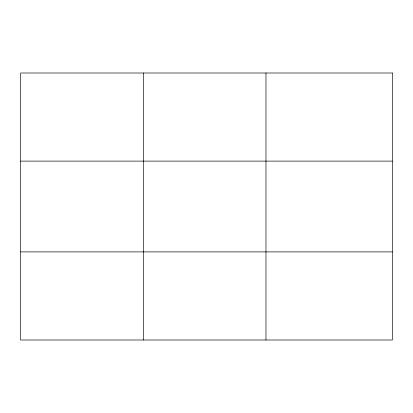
<?xml version="1.0" encoding="UTF-8"?>
<svg xmlns="http://www.w3.org/2000/svg" width="413" height="413" viewBox="0 0 413 413"><rect width="100%" height="100%" fill="white"/><g stroke="black" fill="none" stroke-linecap="round" stroke-linejoin="round"><path stroke-width="0.62" d="M143.311 339.997L143.311 73.003M265.972 339.997L265.972 73.003M20.65 161.111L392.35 161.111M20.65 251.889L392.35 251.889M392.35 73.003L392.35 339.997L20.65 339.997L20.65 73.003L392.35 73.003"/></g></svg>
